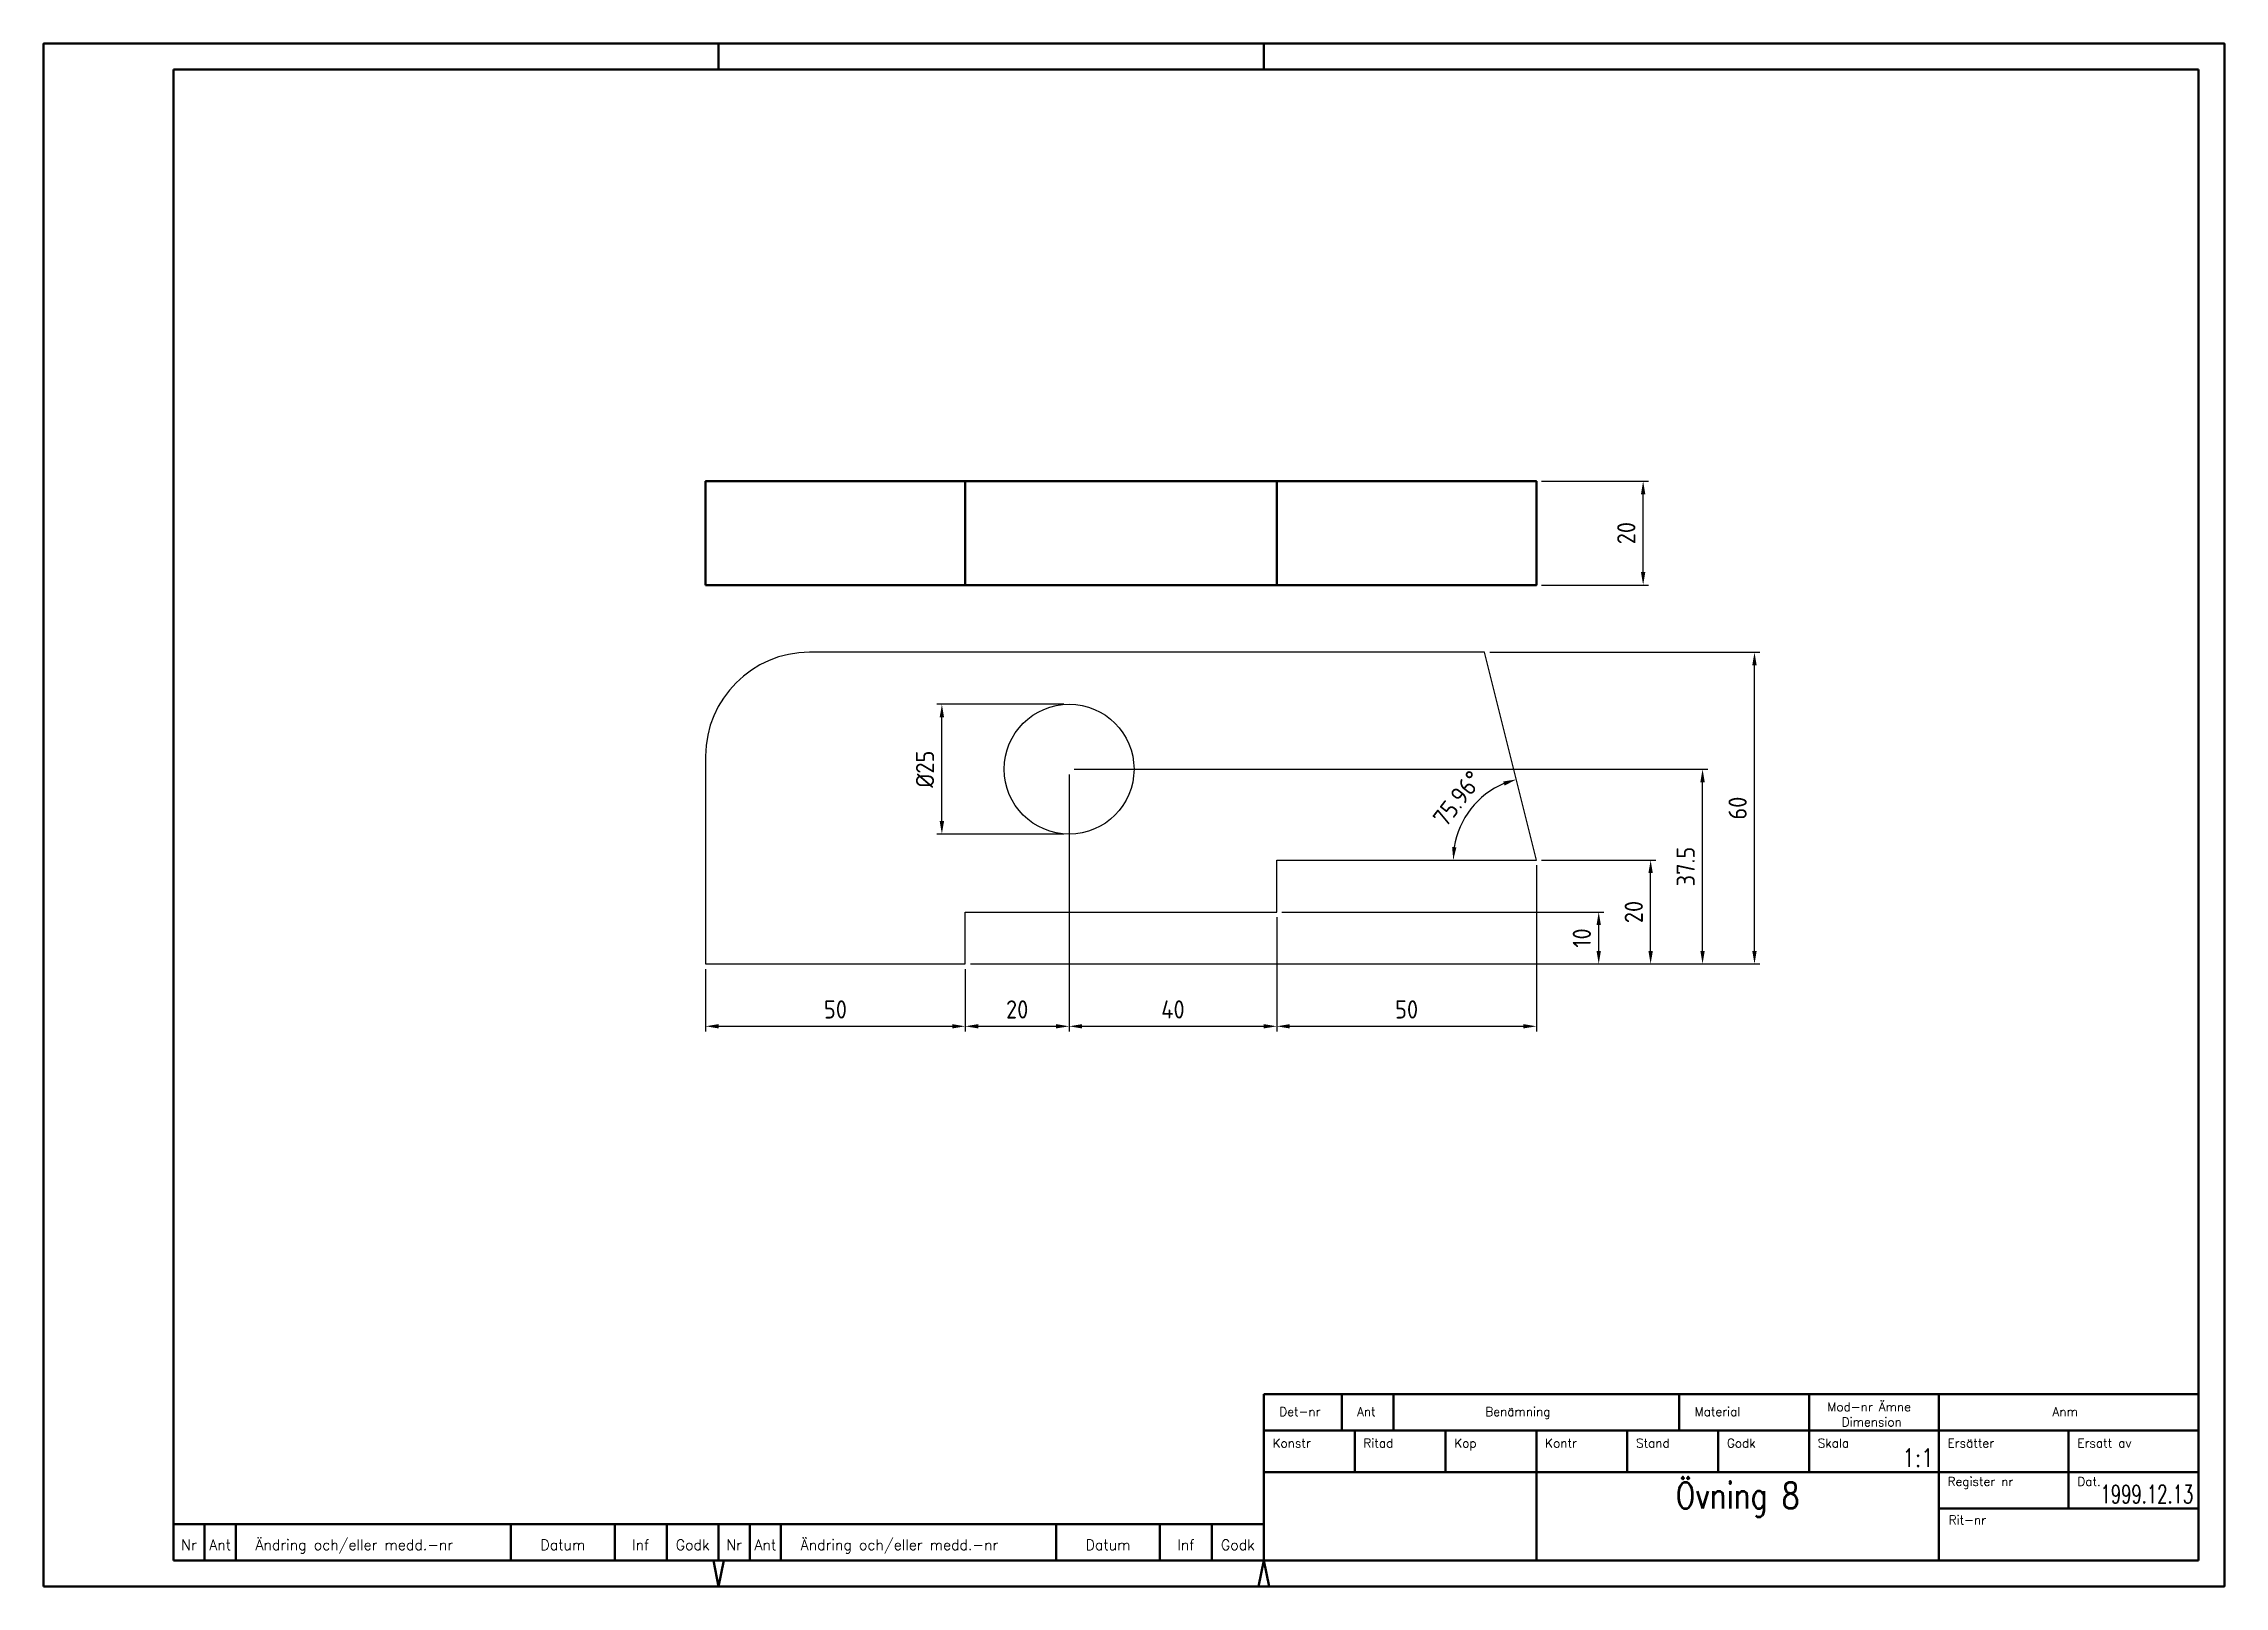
# Model space of a CAD drawing. Header units: millimetres. Extents: x 0 to 420, y 0 to 297.
import ezdxf
from ezdxf.enums import TextEntityAlignment as Align

# ---------------------------------------------------------------- set-up
doc = ezdxf.new("R2010")
doc.units = ezdxf.units.MM
for name, color, linetype, lineweight in [('AM_0', 7, 'Continuous', 50), ('AM_5', 3, 'Continuous', 25), ('AM_BOR', 7, 'Continuous', 50)]:
    doc.layers.add(name, color=color, linetype=linetype, lineweight=lineweight)
doc.styles.add('SIMPLEX', font='simplex.shx')
doc.styles.get("Standard").update_dxf_attribs({"font": 'ISOCP.SHX'})
doc.dimstyles.new('AM_ISO', dxfattribs={"dimtxt": 3.5, "dimasz": 2.5, "dimexe": 1, "dimexo": 1, "dimgap": 1.5, "dimtad": 1, "dimdsep": 46, "dimtxsty": 'Standard', "dimcen": 0, "dimclrd": 256, "dimclre": 256, "dimclrt": 2, "dimadec": 0, "dimazin": 2, "dimtp": 0.1, "dimtm": 0.1, "dimtfac": 0.71, "dimtdec": 3, "dimtmove": 0, "dimatfit": 3, "dimfxl": 0, "dimtzin": 0, "dimlwd": -1, "dimlwe": -1, "dimarcsym": 0})

# ---------------------------------------------------------------- blocks, each defined once
blk = doc.blocks.new('*D2')
at = {"layer": 'AM_5'}
for p, q in [((127.5, 118.82), (127.5, 106.82)), ((177.5, 118.82), (177.5, 106.82)), ((130, 107.82), (175, 107.82))]:
    blk.add_line(p, q, dxfattribs=at)
for points in [[(130, 108.24), (130, 107.41), (127.5, 107.82)], [(175, 108.24), (175, 107.41), (177.5, 107.82)]]:
    blk.add_solid(points, dxfattribs=at)
at = {"layer": 'Defpoints', "color": 0}
for p in [(127.5, 119.82), (177.5, 119.82), (177.5, 107.82)]:
    blk.add_point(p, dxfattribs=at)
at = {"layer": 'AM_5', "color": 2, "insert": (152.5, 111.07), "char_height": 3.5, "attachment_point": 5}
blk.add_mtext('50', dxfattribs=at)
blk = doc.blocks.new('*D3')
at = {"layer": 'AM_5'}
for p, q in [((197.5, 156.32), (197.5, 106.82)), ((177.5, 118.82), (177.5, 106.82)), ((180, 107.82), (195, 107.82))]:
    blk.add_line(p, q, dxfattribs=at)
for points in [[(180, 108.24), (180, 107.41), (177.5, 107.82)], [(195, 108.24), (195, 107.41), (197.5, 107.82)]]:
    blk.add_solid(points, dxfattribs=at)
at = {"layer": 'Defpoints', "color": 0}
for p in [(197.5, 157.32), (177.5, 119.82), (197.5, 107.82)]:
    blk.add_point(p, dxfattribs=at)
at = {"layer": 'AM_5', "color": 2, "insert": (187.5, 111.07), "char_height": 3.5, "attachment_point": 5}
blk.add_mtext('20', dxfattribs=at)
blk = doc.blocks.new('*D4')
at = {"layer": 'AM_5'}
for p, q in [((197.5, 156.32), (197.5, 106.82)), ((237.5, 128.82), (237.5, 106.82)), ((200, 107.82), (235, 107.82))]:
    blk.add_line(p, q, dxfattribs=at)
for points in [[(200, 108.24), (200, 107.41), (197.5, 107.82)], [(235, 108.24), (235, 107.41), (237.5, 107.82)]]:
    blk.add_solid(points, dxfattribs=at)
at = {"layer": 'Defpoints', "color": 0}
for p in [(197.5, 157.32), (237.5, 129.82), (237.5, 107.82)]:
    blk.add_point(p, dxfattribs=at)
at = {"layer": 'AM_5', "color": 2, "insert": (217.5, 111.07), "char_height": 3.5, "attachment_point": 5}
blk.add_mtext('40', dxfattribs=at)
blk = doc.blocks.new('*D5')
at = {"layer": 'AM_5'}
for p, q in [((287.5, 138.82), (287.5, 106.82)), ((237.5, 128.82), (237.5, 106.82)), ((240, 107.82), (285, 107.82))]:
    blk.add_line(p, q, dxfattribs=at)
for points in [[(240, 108.24), (240, 107.41), (237.5, 107.82)], [(285, 108.24), (285, 107.41), (287.5, 107.82)]]:
    blk.add_solid(points, dxfattribs=at)
at = {"layer": 'Defpoints', "color": 0}
for p in [(287.5, 139.82), (237.5, 129.82), (287.5, 107.82)]:
    blk.add_point(p, dxfattribs=at)
at = {"layer": 'AM_5', "color": 2, "insert": (262.5, 111.07), "char_height": 3.5, "attachment_point": 5}
blk.add_mtext('50', dxfattribs=at)
blk = doc.blocks.new('*D6')
at = {"layer": 'AM_5'}
for p, q in [((238.5, 129.82), (300.5, 129.82)), ((299.5, 122.32), (299.5, 127.32)), ((178.5, 119.82), (300.5, 119.82))]:
    blk.add_line(p, q, dxfattribs=at)
for points in [[(299.08, 127.32), (299.92, 127.32), (299.5, 129.82)], [(299.08, 122.32), (299.92, 122.32), (299.5, 119.82)]]:
    blk.add_solid(points, dxfattribs=at)
at = {"layer": 'Defpoints', "color": 0}
for p in [(237.5, 129.82), (299.5, 129.82), (177.5, 119.82)]:
    blk.add_point(p, dxfattribs=at)
at = {"layer": 'AM_5', "color": 2, "insert": (296.25, 124.82), "char_height": 3.5, "attachment_point": 5, "rotation": 90}
blk.add_mtext('10', dxfattribs=at)
blk = doc.blocks.new('*D7')
at = {"layer": 'AM_5'}
for p, q in [((288.5, 139.82), (310.5, 139.82)), ((309.5, 122.32), (309.5, 137.32)), ((178.5, 119.82), (310.5, 119.82))]:
    blk.add_line(p, q, dxfattribs=at)
for points in [[(309.08, 137.32), (309.92, 137.32), (309.5, 139.82)], [(309.08, 122.32), (309.92, 122.32), (309.5, 119.82)]]:
    blk.add_solid(points, dxfattribs=at)
at = {"layer": 'Defpoints', "color": 0}
for p in [(287.5, 139.82), (309.5, 139.82), (177.5, 119.82)]:
    blk.add_point(p, dxfattribs=at)
at = {"layer": 'AM_5', "color": 2, "insert": (306.25, 129.82), "char_height": 3.5, "attachment_point": 5, "rotation": 90}
blk.add_mtext('20', dxfattribs=at)
blk = doc.blocks.new('*D8')
at = {"layer": 'AM_5'}
for p, q in [((198.5, 157.32), (320.5, 157.32)), ((319.5, 122.32), (319.5, 154.82)), ((178.5, 119.82), (320.5, 119.82))]:
    blk.add_line(p, q, dxfattribs=at)
for points in [[(319.08, 154.82), (319.92, 154.82), (319.5, 157.32)], [(319.08, 122.32), (319.92, 122.32), (319.5, 119.82)]]:
    blk.add_solid(points, dxfattribs=at)
at = {"layer": 'Defpoints', "color": 0}
for p in [(197.5, 157.32), (319.5, 157.32), (177.5, 119.82)]:
    blk.add_point(p, dxfattribs=at)
at = {"layer": 'AM_5', "color": 2, "insert": (316.25, 138.57), "char_height": 3.5, "attachment_point": 5, "rotation": 90}
blk.add_mtext('37.5', dxfattribs=at)
blk = doc.blocks.new('*D9')
at = {"layer": 'AM_5'}
for p, q in [((278.5, 179.82), (330.5, 179.82)), ((329.5, 122.32), (329.5, 177.32)), ((178.5, 119.82), (330.5, 119.82))]:
    blk.add_line(p, q, dxfattribs=at)
for points in [[(329.08, 177.32), (329.92, 177.32), (329.5, 179.82)], [(329.08, 122.32), (329.92, 122.32), (329.5, 119.82)]]:
    blk.add_solid(points, dxfattribs=at)
at = {"layer": 'Defpoints', "color": 0}
for p in [(277.5, 179.82), (329.5, 179.82), (177.5, 119.82)]:
    blk.add_point(p, dxfattribs=at)
at = {"layer": 'AM_5', "color": 2, "insert": (326.25, 149.82), "char_height": 3.5, "attachment_point": 5, "rotation": 90}
blk.add_mtext('60', dxfattribs=at)
blk = doc.blocks.new('*D10')
at = {"layer": 'AM_5'}
blk.add_arc((287.5, 139.82), 16.01, 112.9935, 171.0428, dxfattribs=at)
for points in [[(281.11, 154.95), (281.38, 154.16), (283.62, 155.35)], [(272.1, 142.28), (271.27, 142.35), (271.49, 139.82)]]:
    blk.add_solid(points, dxfattribs=at)
at = {"layer": 'Defpoints', "color": 0}
for p in [(277.5, 179.82), (277.35, 152.2), (237.5, 139.82), (287.5, 139.82), (287.5, 139.82)]:
    blk.add_point(p, dxfattribs=at)
at = {"layer": 'AM_5', "color": 2, "insert": (272.32, 151.67), "char_height": 3.5, "attachment_point": 5, "rotation": 52.0181}
blk.add_mtext('75.96°', dxfattribs=at)
blk = doc.blocks.new('*D11')
at = {"layer": 'AM_5'}
for p, q in [((196.5, 169.82), (172, 169.82)), ((173, 147.32), (173, 167.32)), ((196.5, 144.82), (172, 144.82))]:
    blk.add_line(p, q, dxfattribs=at)
for points in [[(172.58, 167.32), (173.42, 167.32), (173, 169.82)], [(172.58, 147.32), (173.42, 147.32), (173, 144.82)]]:
    blk.add_solid(points, dxfattribs=at)
at = {"layer": 'Defpoints', "color": 0}
for p in [(173, 169.82), (197.5, 169.82), (197.5, 144.82)]:
    blk.add_point(p, dxfattribs=at)
at = {"layer": 'AM_5', "color": 2, "insert": (169.75, 157.32), "char_height": 3.5, "attachment_point": 5, "rotation": 90}
blk.add_mtext('%%c25', dxfattribs=at)
blk = doc.blocks.new('CC_A3')
at = {"layer": 'AM_BOR'}
for p, q in [((130, 292), (130, 297)), ((235, 292), (235, 297)), ((415, 292), (25, 292)), ((25, 292), (25, 5)), ((415, 5), (415, 292)), ((25, 12), (130, 12)), ((31, 12), (31, 5)), ((37, 12), (37, 5)), ((90, 5), (90, 12)), ((110, 5), (110, 12)), ((120, 5), (120, 12)), ((130, 5), (130, 12)), ((130, 12), (235, 12)), ((136, 12), (136, 5)), ((142, 12), (142, 5)), ((195, 5), (195, 12)), ((215, 5), (215, 12)), ((225, 5), (225, 12)), ((25, 5), (415, 5)), ((130, 0), (129, 5)), ((130, 0), (131, 5)), ((235, 5), (234, 0)), ((235, 5), (236, 0))]:
    blk.add_line(p, q, dxfattribs=at)
at = {"layer": 'AM_BOR', "color": 1}
blk.add_lwpolyline([(0, 0), (420, 0), (420, 297), (0, 297)], close=True, dxfattribs=at)
at = {"layer": 'AM_BOR', "color": 1, "style": 'SIMPLEX'}
for s, p in [('Nr', (28, 7)), ('Ant', (34, 7)), ('Datum', (100, 7)), ('Inf', (115, 7)), ('Godk', (125, 7)), ('Nr', (133, 7)), ('Ant', (139, 7)), ('Datum', (205, 7)), ('Inf', (220, 7)), ('Godk', (230, 7))]:
    blk.add_text(s, height=2, dxfattribs=at).set_placement(p, align=Align.CENTER)
for p in [(40.8, 7), (145.8, 7)]:
    blk.add_text('Ändring och/eller medd.-nr', height=2, dxfattribs=at).set_placement(p)
blk = doc.blocks.new('CCTITLE')
at = {"layer": 'AM_BOR'}
for p, q in [((-180, 32), (0, 32)), ((-180, 32), (-180, 25)), ((-165, 32), (-165, 25)), ((-155, 32), (-155, 25)), ((-100, 25), (-100, 32)), ((-75, 25), (-75, 32)), ((-50, 25), (-50, 32)), ((-180, 25), (0, 25)), ((-180, 25), (-180, 0)), ((-162.5, 25), (-162.5, 17)), ((-145, 25), (-145, 17)), ((-127.5, 25), (-127.5, 0)), ((-110, 25), (-110, 17)), ((-92.5, 25), (-92.5, 17)), ((-75, 17), (-75, 25)), ((-50, 0), (-50, 25)), ((-25, 10), (-25, 25)), ((-180, 17), (0, 17)), ((-50, 10), (0, 10))]:
    blk.add_line(p, q, dxfattribs=at)
at = {"layer": 'AM_BOR', "color": 1, "style": 'SIMPLEX'}
for s, p in [('Det-nr', (-177.031008, 27.789379)), ('Ant', (-162.031008, 27.789379)), ('Benämning', (-137.332113, 27.789379)), ('Material', (-97.031008, 27.789379)), ('Mod-nr Ämne', (-71.465666, 28.714488)), ('Anm', (-28.092047, 27.789379)), ('Dimension', (-68.716047, 25.800202)), ('Konstr', (-178.315876, 21.724779)), ('Ritad', (-160.815876, 21.724779)), ('Kop', (-143.315876, 21.724779)), ('Kontr', (-125.815876, 21.724779)), ('Stand', (-108.315876, 21.724779)), ('Godk', (-90.815876, 21.724779)), ('Skala', (-73.315876, 21.724779)), ('Ersätter', (-48.315876, 21.724779)), ('Ersatt av', (-23.315876, 21.724779)), ('Register nr', (-48.315876, 14.339318)), ('Dat.', (-23.315876, 14.339318)), ('Rit-nr', (-48.110297, 6.934761))]:
    blk.add_text(s, height=1.7, dxfattribs=at).set_placement(p)
at = {"layer": 'AM_BOR', "color": 2, "style": 'SIMPLEX', "width": 0.8}
for tag, height, p in [('D6{1.7}', 3.5, (-163.5, 18)), ('D7{1.7}', 3.5, (-146, 18)), ('D8{1.7}', 3.5, (-128.5, 18)), ('D9{1.7}', 3.5, (-111, 18)), ('D10{1.7}', 3.5, (-93.5, 18)), ('D11{1.7}', 3.5, (-76, 18)), ('GEN-TITLE-SCA{4.2}', 3.5, (-51, 18)), ('D13{8.8}', 2.5, (-26, 18)), ('D14{8.8}', 2.5, (-1, 18)), ('GEN-TITLE-DAT{5.1}', 3.5, (-1, 11)), ('D15{8.8}', 2.5, (-26, 11))]:
    blk.add_attdef(tag, text='', height=height, dxfattribs=at).set_placement(p, align=Align.RIGHT)
at = {"layer": 'AM_BOR', "style": 'SIMPLEX', "width": 0.8}
for tag, p in [('D1{15}', (-88.75, 10)), ('D3{10}', (-153.75, 6)), ('D2{15}', (-88.75, 2))]:
    blk.add_attdef(tag, text='', height=5, dxfattribs=at).set_placement(p, align=Align.CENTER)
blk.add_attdef('D4{7.4}', (-39, 2), '', height=5, dxfattribs=at)
blk = doc.blocks.new('*D32')
at = {"layer": 'AM_5'}
for p, q in [((288.5, 212.76), (309.06, 212.76)), ((308.06, 195.26), (308.06, 210.26)), ((288.5, 192.76), (309.06, 192.76))]:
    blk.add_line(p, q, dxfattribs=at)
for points in [[(307.64, 210.26), (308.47, 210.26), (308.06, 212.76)], [(307.64, 195.26), (308.47, 195.26), (308.06, 192.76)]]:
    blk.add_solid(points, dxfattribs=at)
at = {"layer": 'Defpoints', "color": 0}
for p in [(287.5, 212.76), (308.06, 212.76), (287.5, 192.76)]:
    blk.add_point(p, dxfattribs=at)
at = {"layer": 'AM_5', "color": 2, "insert": (304.81, 202.76), "char_height": 3.5, "attachment_point": 5, "rotation": 90}
blk.add_mtext('20', dxfattribs=at)

msp = doc.modelspace()

# ---------------------------------------------------------------- linework, layer by layer
for p, q in [((277.5, 179.823), (147.5, 179.823)), ((287.5, 139.823), (277.5, 179.823)), ((127.5, 159.823), (127.5, 119.823)), ((237.5, 129.823), (237.5, 139.823)), ((237.5, 139.823), (287.5, 139.823)), ((177.5, 119.823), (177.5, 129.823)), ((177.5, 129.823), (237.5, 129.823)), ((127.5, 119.823), (177.5, 119.823))]:
    msp.add_line(p, q)
msp.add_circle((197.5, 157.323), 12.5)
msp.add_arc((147.5, 159.823), 20, 90, 180)
at = {"layer": 'AM_0'}
for p, q in [((177.5, 192.762), (177.5, 212.762)), ((237.5, 192.762), (237.5, 212.762))]:
    msp.add_line(p, q, dxfattribs=at)
at = {"layer": 'AM_0', "color": 7}
for p, q in [((415, 67.75), (415, 37)), ((415, 37), (235, 37))]:
    msp.add_line(p, q, dxfattribs=at)
at = {"layer": 'AM_0'}
msp.add_lwpolyline([(127.5, 192.762), (287.5, 192.762), (287.5, 212.762), (127.5, 212.762)], close=True, dxfattribs=at)

# ---------------------------------------------------------------- block references
at = {"layer": 'AM_0', "lineweight": 0}
msp.add_blockref('CC_A3', (0, 0), dxfattribs=at)
ref = msp.add_blockref('CCTITLE', (415, 5), dxfattribs=at)
ref.add_attrib('D1{15}', 'Övning 8', dxfattribs={"layer": 'AM_BOR', "height": 5, "style": 'SIMPLEX', "width": 0.8}).set_placement((326.25, 15), align=Align.CENTER)
ref.add_attrib('GEN-TITLE-DAT{5.1}', '1999.12.13', dxfattribs={"layer": 'AM_BOR', "color": 2, "height": 3.5, "style": 'SIMPLEX', "width": 0.661111}).set_placement((414, 16), align=Align.RIGHT)
ref.add_attrib('GEN-TITLE-SCA{4.2}', '1:1', dxfattribs={"layer": 'AM_BOR', "color": 2, "height": 3.5, "style": 'SIMPLEX', "width": 0.8}).set_placement((364, 23), align=Align.RIGHT)

# ---------------------------------------------------------------- dimensions: what is measured, and where the dimension line sits
at = {"layer": 'AM_5'}
for base, p1, p2, picture, middle in [((308.057, 212.762), (287.5, 192.762), (287.5, 212.762), '*D32', (304.807, 202.762)), ((329.5, 179.823), (177.5, 119.823), (277.5, 179.823), '*D9', (326.25, 149.823)), ((319.5, 157.323), (177.5, 119.823), (197.5, 157.323), '*D8', (316.25, 138.573)), ((309.5, 139.823), (177.5, 119.823), (287.5, 139.823), '*D7', (306.25, 129.823)), ((299.5, 129.823), (177.5, 119.823), (237.5, 129.823), '*D6', (296.25, 124.823))]:
    dim = msp.add_linear_dim(base=base, p1=p1, p2=p2, angle=90, dimstyle='AM_ISO', dxfattribs=at)
    dim.commit()
    dim.dimension.update_dxf_attribs({"geometry": picture, "text_midpoint": middle})
dim = msp.add_angular_dim_2l(base=(277.349, 152.2), line1=((237.5, 139.823), (287.5, 139.823)), line2=((287.5, 139.823), (277.5, 179.823)), dimstyle='AM_ISO', override={"dimadec": 2}, dxfattribs=at)
dim.commit()
dim.dimension.update_dxf_attribs({"geometry": '*D10', "text_midpoint": (272.321, 151.675)})
dim = msp.add_linear_dim(base=(173, 169.823), p1=(197.5, 144.823), p2=(197.5, 169.823), angle=90, dimstyle='AM_ISO', override={"dimpost": '%%c<>', "dimtp": 0.013, "dimtm": 0, "dimtdec": 3}, dxfattribs=at)
dim.commit()
dim.dimension.update_dxf_attribs({"geometry": '*D11', "text_midpoint": (169.75, 157.323)})
for base, p1, p2, picture, middle in [((197.5, 107.823), (177.5, 119.823), (197.5, 157.323), '*D3', (187.5, 111.073)), ((237.5, 107.823), (197.5, 157.323), (237.5, 129.823), '*D4', (217.5, 111.073)), ((287.5, 107.823), (237.5, 129.823), (287.5, 139.823), '*D5', (262.5, 111.073)), ((177.5, 107.823), (127.5, 119.823), (177.5, 119.823), '*D2', (152.5, 111.073))]:
    dim = msp.add_linear_dim(base=base, p1=p1, p2=p2, dimstyle='AM_ISO', override={"dimtix": 1}, dxfattribs=at)
    dim.commit()
    dim.dimension.update_dxf_attribs({"geometry": picture, "text_midpoint": middle})

doc.saveas('drawing.dxf')
